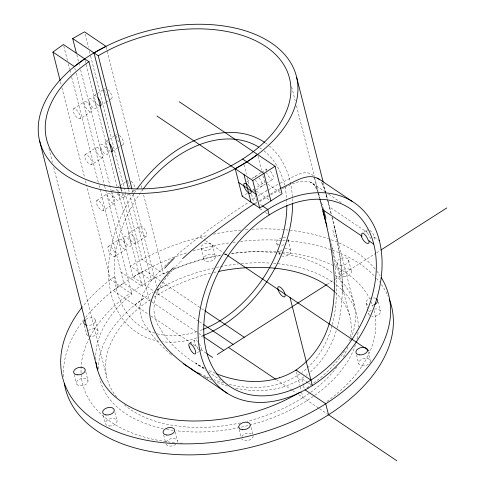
<?xml version="1.0" encoding="UTF-8"?>
<svg xmlns="http://www.w3.org/2000/svg" width="485" height="485" viewBox="0 0 485 485"><rect width="100%" height="100%" fill="white"/><g stroke="black" fill="none" stroke-linecap="round" stroke-linejoin="round"><path stroke-width="0.36" stroke-dasharray="2.42 1.82" d="M337.051 328.145C344.35 302.567 343.228 275.438 338.833 249.442M342.264 292.594C342.768 272.473 339.852 252.412 335.59 232.782M140.504 305.144C141.681 289.406 153.521 277.402 164.027 266.774C186.798 245.058 212.466 226.628 238.384 208.902M332.267 324.629C338.803 299.536 337.099 273.116 332.049 247.926M331.904 326.011C327.921 340.464 320.87 354.28 310.321 365.047A85.39 78.976 54 0 1 301.979 372.383M336.232 330.867C331.37 346.405 322.877 361.076 310.491 371.819M168.604 274.68C160.705 284.325 153.612 295.977 154.145 308.896M169.32 273.813L170.047 272.946M170.787 272.085L172.302 270.363M173.072 269.502L173.854 268.642M174.655 267.781L175.461 266.926M176.273 266.065L177.104 265.21M178.789 263.494L179.644 262.634M180.511 261.779L181.384 260.924M134.751 305.053L145.063 297.353M306.205 375.281L307.296 374.444M262.943 175.703L264.537 182.008L255.922 188.095M151.308 301.561L123.748 283.004L113.254 290.582L148.568 314.359M303.962 376.893L301.664 378.427A87.755 81.183 58.2 0 1 284.21 386.593M252.436 190.332L254.54 188.998M73.605 108.713L84.766 101.589M94.066 95.648L96.545 94.066M97.164 93.672L105.227 88.525M79.886 118.849A5.965 2.267 57.4 0 0 76.927 110.35A5.965 2.267 57.4 0 0 73.423 112.144A5.965 2.267 57.4 0 0 79.886 118.849L91.041 111.72A5.965 2.267 57.4 0 0 88.088 103.226A5.965 2.267 57.4 0 0 84.584 105.021A5.965 2.267 57.4 0 0 91.041 111.72M100.34 105.785L105.306 102.614M105.924 102.22L108.404 100.637M109.022 100.243L111.501 98.655M85.215 154.582L96.376 147.458M105.675 141.517L108.155 139.935M108.773 139.541L113.732 136.37M114.351 135.976L116.83 134.393M91.489 164.718A5.965 2.267 57.4 0 0 88.537 156.219A5.965 2.267 57.4 0 0 85.033 158.013A5.965 2.267 57.4 0 0 91.489 164.718L102.65 157.595A5.965 2.267 57.4 0 0 99.698 149.095A5.965 2.267 57.4 0 0 96.188 150.89A5.965 2.267 57.4 0 0 102.65 157.595M111.95 151.653L116.909 148.489M117.528 148.089L120.007 146.506M120.632 146.112L123.111 144.53M96.818 200.45L107.979 193.327M117.279 187.386L119.14 186.198M119.759 185.803L125.342 182.239M125.961 181.845L128.44 180.262M103.099 210.587A5.965 2.267 57.4 0 0 100.14 202.087A5.965 2.267 57.4 0 0 96.636 203.882A5.965 2.267 57.4 0 0 103.099 210.587L114.254 203.464A5.965 2.267 57.4 0 0 111.301 194.964A5.965 2.267 57.4 0 0 107.797 196.758A5.965 2.267 57.4 0 0 114.254 203.464M123.554 197.522L129.137 193.958M131.617 192.375L134.715 190.399M108.428 246.319L119.589 239.196M128.889 233.255L140.044 226.131M114.702 256.456A5.965 2.267 57.4 0 0 111.75 247.956A5.965 2.267 57.4 0 0 108.246 249.751A5.965 2.267 57.4 0 0 114.702 256.456L125.864 249.332A5.965 2.267 57.4 0 0 122.911 240.833A5.965 2.267 57.4 0 0 119.401 242.627A5.965 2.267 57.4 0 0 125.864 249.332M135.163 243.391A5.965 2.267 57.4 0 0 132.211 234.892A5.965 2.267 57.4 0 0 128.701 236.686A5.965 2.267 57.4 0 0 135.163 243.391L146.325 236.268A5.965 2.267 57.4 0 0 143.366 227.768A5.965 2.267 57.4 0 0 139.862 229.563A5.965 2.267 57.4 0 0 146.325 236.268M246.829 181.742L249.308 180.159M251.788 178.571L261.088 172.636M261.712 172.236L266.671 169.071M253.728 191.478L255.589 190.29M256.207 189.896L265.507 183.954M266.126 183.56L272.946 179.208M189.774 343.301L194.734 340.13M363.841 232.145L367.563 229.763M197.31 352.631L198.553 351.837M199.171 351.443L201.032 350.255M327.139 284.356L334.783 279.475M335.056 279.299L375.917 253.206M376.56 252.8L380.392 250.351M255.316 204.233L256.395 203.548M259.408 200.82L268.344 195.316M259.59 201.548L268.757 196.043M249.581 192.078L250.302 191.648M111.368 191.405L133.048 277.068L144.876 270.387L160.226 280.73M266.295 191.078L267.35 190.447M268.405 189.823L278.244 184.191M270.491 194.036L279.663 188.798M247.405 193.363L243.719 195.449M156.91 289.927L157.34 289.684M270.703 194.921L279.79 189.956M157.77 289.436L166.367 284.865M280.063 183.203C289.278 180.262 304.156 166.767 313.419 175.891M282.3 188.677L283.925 187.883M284.719 187.495L287.769 186.082M288.502 185.755C298.16 180.42 314.353 176.928 317.457 191.46M284.222 386.618C268.187 391.795 250.787 391.619 234.473 387.861M229.272 384.453C246.677 388.667 265.398 388.915 282.409 382.871A85.39 78.988 54.4 0 0 297.408 375.566M227.623 386.066L215.552 381.865M223.706 382.974L214.115 379.767M215.455 373.395L207.907 370.055M209.605 377.979L200.778 373.941M203.439 376.178L207.822 378.452M204.215 368.2C185.773 358.3 168.386 344.465 158.613 325.58M204.161 368.109L195.849 363.429L205.828 370.17M325.556 192.115L310.582 182.057C314.335 184.009 316.196 188.004 317.566 191.787M328.678 194.206L341.161 202.584M327.721 200.341L329.412 206.925L367.236 232.394M374.335 237.171L378.373 239.887M264.537 182.008L265.635 182.742M267.823 184.215L280.948 193.054M256.274 191.084L269.66 200.099M260.421 204.531L261.748 205.428M259.815 208.689L262.925 210.781M265.404 212.454L267.89 214.127M200.578 237.304L204.973 240.263M205.604 240.687L224.452 253.376M225.076 253.8L226.962 255.068M168.204 271.618A132.399 80.601 -14.2 0 0 163.584 273.855L142.087 259.378L125.56 194.061M162.687 282.379L200.911 308.12M201.536 308.539L204.052 310.23M307.926 382.647L301.664 378.427L303.331 385.029M308.551 383.065L312.31 385.599M133.048 277.068L153.733 290.994M154.363 291.418L198.717 321.282M199.341 321.707L203.094 324.229M120.959 271.994L142.275 286.35L117.576 188.738M276.177 379.537L291.885 390.11M292.516 390.534L296.28 393.074M298.796 394.766L318.9 408.297M319.53 408.722L328.533 414.784M151.932 301.985L198.165 333.11M198.789 333.534L203.166 336.475M95.86 359.458A132.399 80.601 -14.2 0 1 131.962 294.043L110.471 279.572L86.542 185.015M151.077 316.05L198.177 347.757M200.693 349.449L206.343 353.256M208.326 371.856L222.67 381.543M171.254 354.656L172.042 355.311M170.865 354.335C161.269 346.199 152.369 336.948 146.13 325.944M314.626 178.28L317.748 190.89M318.118 193.321L319.009 196.128M317.79 192.363L319.585 198.08L319.124 196.51M325.508 192.248L323.459 186.161L321.337 181.857L323.647 186.634L325.896 193.576M325.993 193.921L326.187 194.618M326.096 194.297L327.108 198.007M326.29 194.976L326.387 195.34M326.593 196.079L327.539 199.644M327.987 201.354L328.684 204.058M337.063 263.094L339.773 273.74M103.432 415.584L105.421 423.393M378.021 301.779L380.44 311.321M366.048 303.064L367.351 308.205M367.533 308.939L368.836 314.074M367.824 351.019L370.237 360.561M323.337 182.772L331.31 214.297M332.055 217.231L354.311 305.21M291.649 86.779L295.171 100.692M296.468 105.815L314.274 176.103M314.462 176.837L318.524 192.897M318.706 193.624L319.815 197.995M330.333 239.572L349.406 315.05M356.505 354.899L358.736 363.701M288.151 239.893L290.939 250.903M258.014 156.206L261.494 169.968M276.65 243.04L277.578 246.707M278.693 251.109L279.433 254.043M253.843 189.447L254.382 191.587M255.104 194.443L257.092 202.287M303.519 385.769L304.447 389.437M244.052 164.73L246.447 174.194M247.247 177.346L249.005 184.282M251.557 194.376L253.619 202.518M296.529 372.116L299.839 385.193M300.185 386.569L301.233 390.698M301.579 392.074L302.973 397.579M212.569 245.434A5.965 3.631 -14.2 0 1 204.518 250.575A5.965 3.631 -14.2 0 1 203.221 244.422A5.965 3.631 -14.2 0 1 212.569 245.434L215.358 256.444A5.965 3.631 -14.2 0 1 207.301 261.585A5.965 3.631 -14.2 0 1 206.004 255.431A5.965 3.631 -14.2 0 1 215.358 256.444M251.066 427.509L252.74 434.117M200.966 248.187L203.755 259.196M239.281 429.528L241.136 436.87M106.197 47.051L140.377 182.142M141.274 185.694L141.814 187.828M141.996 188.538L142.893 192.09M143.615 194.934L163.584 273.855M132.253 190.071L156.582 286.217M157.51 289.885L158.625 294.286M128.549 189.405L151.575 280.409L130.259 266.059L142.087 259.378A168.18 102.383 -14.2 0 1 207.738 235.407M85.075 34.071L88.415 47.281M89.349 50.949L90.459 55.357M90.647 56.09L125.373 193.327M121.28 189.405L149.325 300.227M85.075 60.304L86.009 63.971M86.191 64.705L117.388 188.004M175.2 431.923L177.431 440.732M76.83 54.896L78.631 62.007M78.806 62.717L79.886 66.985M80.607 69.828L111.192 190.696M74.769 68.003L75.327 70.204M76.066 73.138L104.481 185.428M104.663 186.161L131.962 294.043M163.7 435.069L165.367 441.671M63.753 45.905L67.53 60.837M68.246 63.681L69.688 69.367M69.87 70.082L70.949 74.344M71.665 77.188L98.291 182.415M99.013 185.258L123.748 283.004M117.534 287.362L114.751 276.353L110.471 279.572A168.18 102.383 -14.2 0 0 82.401 306.896M60.455 81.923L61.177 84.766M61.892 87.609L84.742 177.904M85.463 180.747L86.36 184.3M95.345 320.064L98.128 331.073M48.894 148.38L52.422 162.329M53.72 167.464L106.833 377.36M84.396 325.411L86.627 334.22M85.803 371.892L88.027 380.701A5.965 3.631 -14.2 0 1 79.976 385.842A5.965 3.631 -14.2 0 1 78.679 379.688A5.965 3.631 -14.2 0 1 88.027 380.701M74.199 374.65L76.424 383.453M348.582 260.015L351.443 271.382M329.412 206.925L331.146 213.849M114.945 412.511L117.091 421.041M331.964 217.201L335.323 231.569M334.244 226.768L338.73 248.823M331.728 246.368L331.94 247.405M332.874 230.254A63.444 1.249 76.7 0 1 334.699 237.838M253.097 199.117A85.39 9.009 -35.1 0 1 255.456 197.619M257.777 196.158A85.39 9.009 -35.1 0 1 266.671 190.714M238.293 209.102A85.39 8.803 -35 0 1 252.57 199.723M299.724 374.014A85.39 78.976 54 0 1 297.402 375.56M335.056 292.194A125.245 76.242 -14.2 0 1 349.709 340.919M347.848 347.048A125.245 76.242 -14.2 0 1 342.907 357.791M336.802 367.139A125.245 76.242 -14.2 0 1 246.895 421.362M240.317 422.902A125.245 76.242 -14.2 0 1 123.626 404.247M116.721 397.112A125.245 76.242 -14.2 0 1 150.762 299.251M153.891 297.202A125.245 76.242 -14.2 0 1 211.254 273.097M213.703 272.509A125.245 76.242 -14.2 0 1 217.256 271.721M273.552 263.319A132.399 80.601 -14.2 0 1 358.3 327.011M358.057 332.225A132.399 80.601 -14.2 0 1 356.96 339.179M355.438 344.78A132.399 80.601 -14.2 0 1 176.061 430.728M173.26 430.359A132.399 80.601 -14.2 0 1 166.216 429.195M163.354 428.625A132.399 80.601 -14.2 0 1 99.831 378.84M98.582 369.043A132.399 80.601 -14.2 0 1 153.084 292.182M156.625 290.091A132.399 80.601 -14.2 0 1 213.503 268.084M216.334 267.459A132.399 80.601 -14.2 0 1 238.377 263.913M241.166 263.634A132.399 80.601 -14.2 0 1 270.727 263.119M63.565 376.675A168.18 102.383 -14.2 0 1 83.875 319.591M85.645 317.323A168.18 102.383 -14.2 0 1 188.125 252.442M193.115 250.921A168.18 102.383 -14.2 0 1 229.981 242.773M232.879 242.354A168.18 102.383 -14.2 0 1 237.262 241.785M240.463 241.415A168.18 102.383 -14.2 0 1 374.747 276.414M376.499 278.335A168.18 102.383 -14.2 0 1 379.682 282.185M381.386 284.489A168.18 102.383 -14.2 0 1 388.109 296.323M213.436 234.188A168.18 102.383 -14.2 0 1 241.039 230.06M245.398 229.678A168.18 102.383 -14.2 0 1 248.308 229.466M251.933 229.247A168.18 102.383 -14.2 0 1 375.099 268.939M376.893 271.176A168.18 102.383 -14.2 0 1 380.191 275.826M335.256 275.256A132.399 80.601 -14.2 0 1 351.419 337.281M344.653 350.758A132.399 80.601 -14.2 0 1 306.368 388.194M174.26 268.908A132.399 80.601 -14.2 0 1 221.021 254.983M224.658 254.364A132.399 80.601 -14.2 0 1 228.296 253.813M231.933 253.328A132.399 80.601 -14.2 0 1 332.989 273.431M366.83 232.109A5.959 2.48 55.2 0 1 367.387 229.878M369.74 230.339A5.959 2.48 55.2 0 1 374.584 237.335M373.887 236.88A5.959 2.043 59.6 0 1 373.474 240.057M371.007 238.608A5.959 2.043 59.6 0 1 367.515 232.582M323.416 209.114A49.373 1.594 73.9 0 1 321.507 202.002M284.707 248.86A5.965 3.631 -14.2 0 1 290.836 252.558A5.965 3.631 -14.2 0 1 281.84 256.031M280.148 255.14A5.965 3.631 -14.2 0 1 282.579 249.563M288.011 239.548A5.965 3.631 -14.2 0 1 286.593 243.397M284.052 244.755A5.965 3.631 -14.2 0 1 280.639 245.271M278.748 244.925A5.965 3.631 -14.2 0 1 276.662 241.645A5.965 3.631 -14.2 0 1 280.748 238.171M283.082 237.68A5.965 3.631 -14.2 0 1 286.053 238.008M374.408 309.036A5.965 3.631 -14.2 0 1 380.295 312.764A5.965 3.631 -14.2 0 1 371.558 316.329M369.903 315.614A5.965 3.631 -14.2 0 1 372.316 309.66M374.165 304.732A5.965 3.631 -14.2 0 1 370.413 305.501M367.818 304.998A5.965 3.631 -14.2 0 1 367.612 299.797A5.965 3.631 -14.2 0 1 375.881 298.384M135.182 189.841A5.965 2.267 57.4 0 1 132.417 189.683M130.241 187.386A5.965 2.267 57.4 0 1 129.192 180.184M131.083 181.251A5.965 2.267 57.4 0 1 135.218 188.119M123.699 193.97A5.965 2.267 57.4 0 1 122.96 197.619A5.965 2.267 57.4 0 1 118.395 193.491M117.328 191.417A5.965 2.267 57.4 0 1 116.691 188.544M120.644 189.071A5.965 2.267 57.4 0 1 122.753 191.945M119.474 135.382A5.965 2.267 57.4 0 1 123.523 141.85A5.965 2.267 57.4 0 1 121.759 144.403M119.001 141.99A5.965 2.267 57.4 0 1 117.055 134.315M110.289 151.368A5.965 2.267 57.4 0 1 105.166 143.772A5.965 2.267 57.4 0 1 108.67 142.832M107.87 89.513A5.965 2.267 57.4 0 1 111.853 95.757A5.965 2.267 57.4 0 1 110.459 98.655M107.391 96.121A5.965 2.267 57.4 0 1 105.451 88.446M98.679 105.5A5.965 2.267 57.4 0 1 93.653 98.328A5.965 2.267 57.4 0 1 96.37 96.363M255.086 203.312A87.755 11.695 -35.7 0 1 257.468 201.79M270.406 171.163A5.965 2.267 57.4 0 1 272.855 179.244A5.965 2.267 57.4 0 1 266.526 172.624M266.107 170.956A5.965 2.267 57.4 0 1 268.023 169.192M258.875 177.88A5.965 2.267 57.4 0 1 261.894 186.27A5.965 2.267 57.4 0 1 255.553 180.232M254.916 177.704A5.965 2.267 57.4 0 1 257.171 176.479M145.373 326.017A49.373 31.743 34.9 0 1 139.977 304.938M158.152 325.623A56.69 39.333 28.5 0 1 153.872 308.836M253.152 435.839A5.965 3.631 -14.2 0 1 248.265 440.459A5.965 3.631 -14.2 0 1 241.675 438.828M241.809 436.548A5.965 3.631 -14.2 0 1 246.562 433.402A5.965 3.631 -14.2 0 1 252.121 434.105M166.1 442.059A5.965 3.631 -14.2 0 1 173.484 438.501A5.965 3.631 -14.2 0 1 177.225 442.617M175.867 444.236A5.965 3.631 -14.2 0 1 169.962 446.109A5.965 3.631 -14.2 0 1 165.918 443.848M88.403 330.546A5.965 3.631 -14.2 0 1 96.194 329.248A5.965 3.631 -14.2 0 1 97.212 333.977A5.965 3.631 -14.2 0 1 89.646 336.341M87.894 335.723A5.965 3.631 -14.2 0 1 86.979 332.061M85.833 319.385A5.965 3.631 -14.2 0 1 93.417 318.245A5.965 3.631 -14.2 0 1 94.563 322.81A5.965 3.631 -14.2 0 1 87.336 325.405M199.25 343.574A5.959 2.025 59.7 0 1 200.76 350.4M198.941 349.715A5.959 2.025 59.7 0 1 194.455 341.961A5.959 2.025 59.7 0 1 197.68 341.513M211.763 379.979A149.877 143.693 -80.3 0 1 204.203 376.227M117.218 193.521A5.965 2.267 57.4 0 1 118.201 200.578A5.965 2.267 57.4 0 1 112.144 192.715M112.156 190.932A5.965 2.267 57.4 0 1 114.866 191.017M374.147 310.576A150.289 91.489 -14.2 0 1 326.011 402.12M182.481 443.163A150.289 91.489 -14.2 0 1 180.341 443.041M174.43 442.581A150.289 91.489 -14.2 0 1 88.785 339.227M90.161 336.56A150.289 91.489 -14.2 0 1 168.671 271.418M172.824 269.654A150.289 91.489 -14.2 0 1 221.433 255.31M224.24 254.801A150.289 91.489 -14.2 0 1 227.047 254.334M231.254 253.691A150.289 91.489 -14.2 0 1 369.479 298.323M371.067 301.64A150.289 91.489 -14.2 0 1 372.916 306.399M265.404 142.917A114.508 79.758 -56 0 1 267.132 144.178M269.357 145.967A114.508 79.758 -56 0 1 292.588 202.427M203.373 335.474A114.508 79.758 -56 0 1 198.777 337.202M196.807 337.863A114.508 79.758 -56 0 1 162.657 341.743M158.953 341.197A114.508 79.758 -56 0 1 136.497 189.738M264.022 150.823A107.349 74.775 -56 0 1 286.835 204.088M202.518 329.612A107.349 74.775 -56 0 1 199.092 330.885M197.043 331.582A107.349 74.775 -56 0 1 157.492 333.832M154.854 333.098A107.349 74.775 -56 0 1 142.129 190.453M259.693 147.701A107.349 74.775 -56 0 1 261.894 149.204M343.489 276.341A5.965 3.631 -14.2 0 0 351.395 271.103A5.965 3.631 -14.2 0 0 341.949 270.242A5.965 3.631 -14.2 0 0 343.489 276.341M340.276 265.283A5.965 3.631 -14.2 0 0 348.66 260.378A5.965 3.631 -14.2 0 0 339.536 259.002A5.965 3.631 -14.2 0 0 340.276 265.283M362.107 365.884A5.965 3.631 -14.2 0 0 370.304 360.84A5.965 3.631 -14.2 0 0 361.046 359.67A5.965 3.631 -14.2 0 0 362.107 365.884M109.131 425.994A5.965 3.631 -14.2 0 0 117.037 420.756A5.965 3.631 -14.2 0 0 107.597 419.895A5.965 3.631 -14.2 0 0 109.131 425.994M89.288 102.208A5.965 2.267 57.4 0 0 95.757 108.719A5.965 2.267 57.4 0 0 92.617 100.134A5.965 2.267 57.4 0 0 89.288 102.208M100.898 148.077A5.965 2.267 57.4 0 0 107.361 154.588A5.965 2.267 57.4 0 0 104.226 146.003A5.965 2.267 57.4 0 0 100.898 148.077M124.111 239.814A5.965 2.267 57.4 0 0 130.574 246.325A5.965 2.267 57.4 0 0 127.44 237.741A5.965 2.267 57.4 0 0 124.111 239.814"/><path stroke-width="0.73" d="M173.278 267.744C160.286 281.173 146.209 299.009 150.411 318.984C155.667 341.064 173.885 357.287 191.987 369.54L227.495 393.438M182.621 258.626C200.644 242.045 220.257 227.289 240.378 213.37M60.098 80.498L52.901 52.059L63.389 44.487L88.967 61.704A125.245 76.242 -14.2 0 0 122.59 188.15A125.245 76.242 -14.2 0 0 290.145 81.147A125.245 76.242 -14.2 0 0 98.267 55.769L72.689 38.545L84.517 31.871L106.015 46.342L94.005 52.895L128.361 188.671M257.577 154.485L246.877 161.923L235.255 168.738L242.221 196.261L259.717 208.041L282.04 193.788L275.074 166.27L179.238 101.741M84.705 58.837L74.393 66.536L52.901 52.059M156.916 115.994L252.758 180.523L275.074 166.27M217.274 354.517L326.757 284.598M381.028 249.945L446.788 207.95M242.221 196.261L242.967 195.855M280.621 188.277C291.897 183.882 307.733 170.75 319.706 179.753M279.687 377.736C259.117 384.381 236.541 381.695 216.692 373.88M191.339 368.8L192.218 369.321M198.195 373.359L191.987 369.54M189.58 367.751L190.896 368.539M188.271 366.945L183.118 363.586M317.584 178.062L352.559 201.614M378.991 240.305L379.306 240.518M322.671 209.708L361.652 235.952M368.752 240.736L373.723 244.082M242.621 159.056L263.919 173.394L270.879 200.917M238.741 182.499L256.238 194.285M262.415 205.876L267.738 209.459L269.133 214.964M227.592 255.492L368.946 350.661M310.915 380.094L296.008 370.055A82.571 76.381 58.8 0 1 279.675 377.712M204.676 310.655L244.24 337.293M305.071 389.855L325.744 403.775L328.533 414.784M203.718 324.647L233.079 344.417M228.429 347.387L275.553 379.112M328.321 414.645L396.803 460.75M203.791 336.899L223.779 350.358M206.968 353.68L212.624 357.481M319.821 198.911C334.929 254.322 351.279 330.825 296.008 370.055L296.183 370.74M322.901 211.375L326.138 223.221M326.272 223.731L326.945 226.252M296.626 77.194L323.149 182.039M290.024 297.529L312.31 385.599M252.758 180.523L259.717 208.041M244.004 174.63L250.969 202.154M98.267 55.769L131.884 188.604M88.967 61.704L121.098 188.671M72.689 38.545L76.29 52.768M39.6 140.844L97.558 369.867M218.517 271.454A125.245 76.242 -14.2 0 1 334.535 291.709M300.173 392.08A132.399 80.601 -14.2 0 1 169.774 419.252A132.399 80.601 -14.2 0 1 96.097 362.295M325.944 218.286A49.373 1.594 73.9 0 1 323.543 209.599M369.018 240.906A5.959 2.498 55.1 0 1 365.951 242.749A5.959 2.498 55.1 0 1 361.228 235.655M361.955 236.159A5.959 2.025 59.7 0 1 363.689 233.588A5.959 2.025 59.7 0 1 368.273 240.421M376.657 298.833A5.965 3.631 -14.2 0 1 374.681 304.489M109.41 143.608A5.965 2.267 57.4 0 1 112.417 149.204A5.965 2.267 57.4 0 1 111.198 151.732M97.806 97.74A5.965 2.267 57.4 0 1 100.807 103.335A5.965 2.267 57.4 0 1 99.589 105.863M389.219 299.033A168.18 102.383 -14.2 0 1 255.516 446.139A168.18 102.383 -14.2 0 1 64.359 383.787M381.313 277.614A168.18 102.383 -14.2 0 1 211.139 442.611A168.18 102.383 -14.2 0 1 81.953 307.466M86.397 325.235A5.965 3.631 -14.2 0 1 85.02 320.039M200.517 374.178A149.877 143.693 -80.3 0 1 198.426 372.953M164.682 268.247A148.889 61.753 -27.7 0 1 174.115 258.329M240.463 213.042A87.755 11.695 -35.7 0 1 254.492 203.694M292.594 203.13A114.508 79.758 -56 0 1 203.373 335.474M136.922 189.132A114.508 79.758 -56 0 1 264.816 142.517M286.841 205.561A107.349 74.775 -56 0 1 203.197 329.339M143.372 188.774A107.349 74.775 -56 0 1 258.56 146.991M119.492 192.63A132.399 80.601 -14.2 0 0 296.668 77.382A132.399 80.601 -14.2 0 0 88.07 56.587A132.399 80.601 -14.2 0 0 119.492 192.63M308.145 388.145A114.508 79.758 -56 0 0 359.094 206.434A114.508 79.758 -56 0 0 202.839 298.002A114.508 79.758 -56 0 0 308.145 388.145M307.011 382.483A107.349 74.775 -56 0 0 354.777 212.127A107.349 74.775 -56 0 0 208.283 297.972A107.349 74.775 -56 0 0 307.011 382.483M359.203 354.856A5.965 3.631 -14.2 0 0 367.533 349.915A5.965 3.631 -14.2 0 0 358.373 348.6A5.965 3.631 -14.2 0 0 359.203 354.856M242.27 429.716A5.965 3.631 -14.2 0 0 250.327 424.575A5.965 3.631 -14.2 0 0 240.972 423.563A5.965 3.631 -14.2 0 0 242.27 429.716M166.391 435.033A5.965 3.631 -14.2 0 0 174.721 430.086A5.965 3.631 -14.2 0 0 165.561 428.77A5.965 3.631 -14.2 0 0 166.391 435.033M105.918 414.936A5.965 3.631 -14.2 0 0 114.302 410.031A5.965 3.631 -14.2 0 0 105.184 408.655A5.965 3.631 -14.2 0 0 105.918 414.936M77.188 374.838A5.965 3.631 -14.2 0 0 85.245 369.691A5.965 3.631 -14.2 0 0 75.89 368.679A5.965 3.631 -14.2 0 0 77.188 374.838M189.223 346.981A5.959 2.037 59.6 0 0 195.267 353.929A5.959 2.037 59.6 0 0 192.375 345.381A5.959 2.037 59.6 0 0 189.223 346.981M244.222 186.913A5.965 2.267 57.4 0 0 250.69 193.424A5.965 2.267 57.4 0 0 247.55 184.84A5.965 2.267 57.4 0 0 244.222 186.913M278.238 290.315A5.965 2.267 57.4 0 0 284.707 296.826A5.965 2.267 57.4 0 0 281.573 288.242A5.965 2.267 57.4 0 0 278.238 290.315"/></g></svg>
